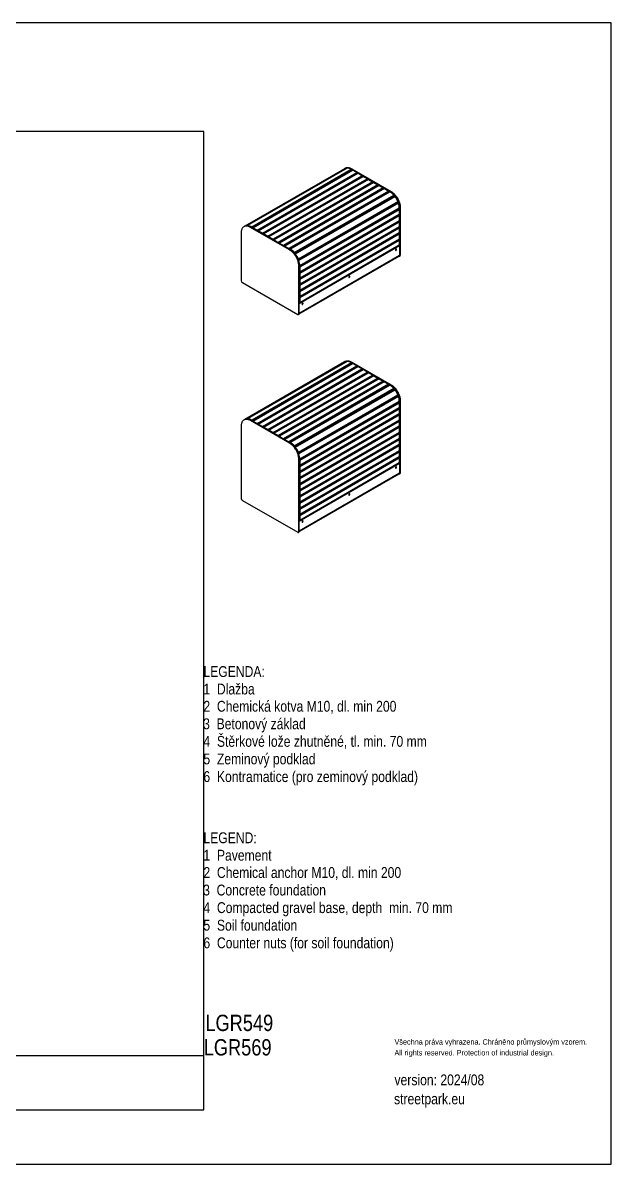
# Model space of a CAD drawing. Header units: millimetres. Extents: x 11004 to 16944, y 3085 to 7285.
# Drawn here: x 14778 to 16944, y 3085 to 7285 of the extents above; entities that cross this region are included whole.
import ezdxf

# ---------------------------------------------------------------- set-up
doc = ezdxf.new("R2010")
doc.units = ezdxf.units.MM
doc.header["$LTSCALE"] = 0.3
doc.layers.add('Nekreslit', color=6, linetype='Continuous', plot=False)
doc.styles.add('SEACAD_Arial', font='arial.ttf', dxfattribs={"width": 0.8})

msp = doc.modelspace()

# ---------------------------------------------------------------- linework, layer by layer
for p, q in [((15962.3, 6748.6), (15595.7, 6537)), ((15968.3, 6750.7), (15601.7, 6539)), ((15969.5, 6749.6), (15603.4, 6538.3)), ((15972.3, 6750.8), (15605.7, 6539.2)), ((15972.5, 6750.8), (15606, 6539.2)), ((15987.5, 6745.5), (15621, 6533.9)), ((15988.4, 6744.1), (15621.8, 6532.4)), ((15991.7, 6742.9), (15625.1, 6531.3)), ((15625.7, 6531.2), (15992.3, 6742.8)), ((15641, 6522.4), (16007.5, 6734)), ((15641.8, 6520.9), (16008.4, 6732.5)), ((16011.2, 6731.6), (15644.6, 6520)), ((15645.2, 6520), (16011.8, 6731.6)), ((15660.5, 6511.1), (16027, 6722.7)), ((15661.3, 6509.7), (16027.9, 6721.3)), ((16030.7, 6720.4), (15664.1, 6508.7)), ((15664.7, 6508.7), (16031.3, 6720.3)), ((15965.7, 6750.6), (15964, 6749.6)), ((15969.5, 6749.6), (15969.6, 6749.2)), ((15988, 6747.2), (15989.7, 6748.2)), ((15988, 6747.2), (16132.3, 6664)), ((15988.4, 6744.1), (15988.4, 6741)), ((15989.7, 6748.2), (16134, 6664.9)), ((16007.5, 6734), (15992.3, 6742.8)), ((16008.4, 6730), (16008.4, 6732.5)), ((16027, 6722.7), (16011.8, 6731.6)), ((16027.9, 6718.7), (16027.9, 6721.3)), ((16046.6, 6711.5), (16031.3, 6720.3)), ((15680, 6499.9), (16046.6, 6711.5)), ((15680.8, 6498.4), (16047.4, 6710)), ((16050.2, 6709.1), (15683.6, 6497.5)), ((16050.8, 6709), (15684.2, 6497.4)), ((16066.1, 6700.2), (15699.5, 6488.6)), ((16066.9, 6698.7), (15700.4, 6487.1)), ((16069.7, 6697.8), (15703.2, 6486.2)), ((16070.3, 6697.8), (15703.8, 6486.2)), ((16085.6, 6688.9), (15719, 6477.3)), ((16086.4, 6687.5), (15719.9, 6475.9)), ((16089.2, 6686.6), (15722.7, 6474.9)), ((16089.8, 6686.5), (15723.3, 6474.9)), ((16047.4, 6707.5), (16047.4, 6710)), ((16050.8, 6709), (16066.1, 6700.2)), ((16066.9, 6698.7), (16066.9, 6696.2)), ((16070.3, 6697.8), (16085.6, 6688.9)), ((16086.4, 6687.5), (16086.4, 6684.9)), ((16089.8, 6686.5), (16105.1, 6677.7)), ((16105.1, 6677.7), (15738.5, 6466.1)), ((16106, 6676.2), (15739.4, 6464.6)), ((16108.8, 6675.3), (15742.2, 6463.7)), ((16109.4, 6675.2), (15742.8, 6463.6)), ((16124.6, 6666.4), (15758.1, 6454.8)), ((16125.5, 6664.9), (15758.9, 6453.3)), ((16128.8, 6663.7), (15762.2, 6452.1)), ((15762.8, 6452), (16129.3, 6663.7)), ((15777.8, 6440), (16144.4, 6651.6)), ((15778.2, 6438.4), (16144.8, 6650)), ((16147.6, 6647), (15781, 6435.4)), ((15782.1, 6434.9), (16148.6, 6646.5)), ((16106, 6676.2), (16106, 6673.7)), ((16109.4, 6675.2), (16124.6, 6666.4)), ((16125.5, 6664.9), (16125.5, 6661.8)), ((16132.3, 6664), (16134, 6664.9)), ((16140.2, 6642.8), (16144.8, 6650)), ((15792.7, 6415.2), (16159.2, 6626.8)), ((15792.8, 6416.3), (16159.4, 6627.9)), ((16160.4, 6623), (15793.8, 6411.4)), ((16161.6, 6621.8), (15795, 6410.2)), ((16163.7, 6598.8), (15797.1, 6387.1)), ((15797.7, 6390.7), (16164.2, 6602.3)), ((16164.5, 6602.8), (15797.9, 6391.2)), ((16164.5, 6597.3), (15797.9, 6385.7)), ((16152.2, 6622.7), (16160.4, 6623)), ((16152.3, 6622.8), (16152.4, 6622.7)), ((16160.9, 6600.4), (16163.7, 6598.8)), ((16164.5, 6597.3), (16164.5, 6579.7)), ((16166.2, 6605.2), (16167.9, 6606.2)), ((16166.2, 6605.2), (16166.2, 6428.8)), ((16167.9, 6606.2), (16167.9, 6429.8)), ((16163.7, 6576.2), (15797.1, 6364.6)), ((16163.7, 6553.7), (15797.1, 6342.1)), ((15797.7, 6367.5), (16164.3, 6579.1)), ((15797.7, 6345), (16164.3, 6556.6)), ((16164.5, 6579.7), (15797.9, 6368)), ((16164.5, 6574.8), (15797.9, 6363.1)), ((16164.5, 6557.1), (15797.9, 6345.5)), ((16164.5, 6552.2), (15797.9, 6340.6)), ((16161.5, 6577.5), (16163.7, 6576.2)), ((16161.5, 6555), (16163.7, 6553.7)), ((16164.5, 6574.8), (16164.5, 6557.1)), ((16164.5, 6552.2), (16164.5, 6534.6)), ((15582.4, 6513.1), (15582.4, 6336.7)), ((15594, 6536), (15592.4, 6535.1)), ((15618, 6533.7), (15616.3, 6532.7)), ((15760.6, 6449.4), (15616.3, 6532.7)), ((15762.3, 6450.4), (15618, 6533.7)), ((15621.8, 6532.4), (15621.8, 6531.5)), ((15624.8, 6530.7), (15624.8, 6529.7)), ((15641, 6522.4), (15625.7, 6531.2)), ((15641.8, 6520), (15641.8, 6520.9)), ((15644.4, 6519.5), (15644.4, 6518.5)), ((15660.5, 6511.1), (15645.2, 6520)), ((16163.7, 6531.2), (15797.1, 6319.5)), ((15797.7, 6322.4), (16164.3, 6534)), ((15797.7, 6299.9), (16164.3, 6511.5)), ((16164.5, 6534.6), (15797.9, 6323)), ((16164.5, 6529.7), (15797.9, 6318.1)), ((16164.5, 6512), (15797.9, 6300.4)), ((16161.5, 6532.4), (16163.7, 6531.2)), ((16164.5, 6529.7), (16164.5, 6512)), ((15661.3, 6508.7), (15661.3, 6509.7)), ((15663.9, 6508.2), (15663.9, 6507.2)), ((15680, 6499.9), (15664.7, 6508.7)), ((15680.8, 6497.4), (15680.8, 6498.4)), ((15683.4, 6495.9), (15683.4, 6496.9)), ((15684.2, 6497.4), (15699.5, 6488.6)), ((15700.4, 6487.1), (15700.4, 6486.2)), ((15702.9, 6484.7), (15702.9, 6485.7)), ((15703.8, 6486.2), (15719, 6477.3)), ((15719.9, 6475.9), (15719.9, 6474.9)), ((15722.4, 6473.4), (15722.4, 6474.4)), ((15723.3, 6474.9), (15738.5, 6466.1)), ((16163.7, 6508.6), (15797.1, 6297)), ((16163.7, 6486.1), (15797.1, 6274.5)), ((15797.7, 6277.3), (16164.3, 6489)), ((16164.5, 6507.1), (15797.9, 6295.5)), ((16164.5, 6489.5), (15797.9, 6277.9)), ((16164.5, 6484.6), (15797.9, 6273)), ((16161.5, 6509.9), (16163.7, 6508.6)), ((16161.5, 6487.3), (16163.7, 6486.1)), ((16164.5, 6507.1), (16164.5, 6489.5)), ((16164.5, 6484.6), (16164.5, 6467)), ((15739.4, 6464.6), (15739.4, 6463.6)), ((15741.9, 6462.1), (15741.9, 6463.1)), ((15742.8, 6463.6), (15758.1, 6454.8)), ((15758.9, 6453.3), (15758.9, 6452.4)), ((15762.3, 6450.4), (15760.6, 6449.4)), ((15762, 6451.5), (15762, 6450.6)), ((15777.6, 6437.4), (15778.2, 6438.4)), ((15780, 6434.4), (15780.4, 6434.6)), ((15780.9, 6435.3), (15780.2, 6434.2)), ((16163.7, 6465.5), (15796.2, 6253.4)), ((16165.3, 6464.5), (15796.2, 6251.4)), ((16165.3, 6429.2), (15796.2, 6216.2)), ((15796.2, 6214.5), (16164.4, 6427)), ((15797.7, 6254.8), (16164.3, 6466.4)), ((16164.5, 6467), (15797.9, 6255.4)), ((16127.2, 6445.1), (16127.2, 6444.5)), ((16129.9, 6446.3), (16130.2, 6446.2)), ((16130.1, 6446.7), (16130.6, 6446.4)), ((16131.4, 6447.5), (16131.4, 6446.9)), ((16132.8, 6448.3), (16132.8, 6447.7)), ((16133.3, 6448), (16133.3, 6448.6)), ((16141.9, 6453.5), (16142.4, 6453.3)), ((16142.4, 6453.3), (16143.3, 6453.7)), ((16143.3, 6453.7), (16142.8, 6454)), ((16142.9, 6454.1), (16143, 6453.9)), ((16144.2, 6454.7), (16144, 6454.8)), ((16144.2, 6454.7), (16144, 6454.8)), ((16144.2, 6454.7), (16144.3, 6454.9)), ((16148.6, 6457.4), (16148.6, 6456.8)), ((16149.4, 6457.3), (16149.4, 6457.9)), ((16152.6, 6451.3), (16151.8, 6451.8)), ((16158.1, 6462.8), (16158.6, 6462.6)), ((16158.6, 6462.6), (16159.4, 6463.1)), ((16159.4, 6463.1), (16158.9, 6463.3)), ((16165.3, 6464.5), (16163.7, 6465.5)), ((16165, 6426.1), (16166.7, 6427)), ((16165.3, 6464.5), (16165.3, 6429.2)), ((16166.2, 6428.8), (16167.9, 6429.8)), ((15791.2, 6415.1), (15792.5, 6415.1)), ((15791.3, 6415.1), (15791.2, 6415)), ((15792.6, 6411.3), (15793.8, 6411.4)), ((15796.2, 6391.6), (15794.5, 6390.6)), ((15794.5, 6214.3), (15794.5, 6390.6)), ((15796.2, 6215.2), (15796.2, 6391.6)), ((15797.1, 6390.7), (15796.2, 6391.2)), ((15796.2, 6387.6), (15797.1, 6387.1)), ((15797.9, 6385.7), (15797.9, 6368)), ((15797.1, 6367.5), (15796.2, 6368)), ((15796.2, 6365.1), (15797.1, 6364.6)), ((15797.1, 6345), (15796.2, 6345.5)), ((15796.2, 6342.6), (15797.1, 6342.1)), ((15797.9, 6363.1), (15797.9, 6345.5)), ((15955, 6345.6), (15955, 6345)), ((15960.3, 6348.4), (15960.5, 6348.2)), ((15960.4, 6348.7), (15960.5, 6348.6)), ((15960.5, 6348.8), (15960.5, 6348.2)), ((15961.1, 6348.5), (15961.1, 6349.1)), ((15969.7, 6354.1), (15970.2, 6353.8)), ((15970.2, 6353.8), (15971, 6354.3)), ((15971, 6354.3), (15970.5, 6354.6)), ((15971.2, 6354.4), (15971, 6354.3)), ((15971.5, 6354.8), (15971.1, 6354.9)), ((15971.5, 6354.8), (15971.1, 6354.9)), ((15971.5, 6354.8), (15971.8, 6355.3)), ((15976.3, 6357.9), (15976.3, 6357.4)), ((15977.2, 6357.9), (15977.2, 6358.4)), ((15980.4, 6351.8), (15979.5, 6352.3)), ((15985.8, 6363.4), (15986.3, 6363.1)), ((15986.3, 6363.1), (15987.2, 6363.6)), ((15987.2, 6363.6), (15986.7, 6363.9)), ((15586.7, 6329.4), (15790.3, 6211.8)), ((15797.1, 6322.5), (15796.2, 6323)), ((15796.2, 6320), (15797.1, 6319.5)), ((15797.1, 6299.9), (15796.2, 6300.4)), ((15797.9, 6340.6), (15797.9, 6323)), ((15797.9, 6318.1), (15797.9, 6300.4)), ((15796.2, 6297.5), (15797.1, 6297)), ((15797.1, 6277.4), (15796.2, 6277.9)), ((15796.2, 6275), (15797.1, 6274.5)), ((15797.9, 6295.5), (15797.9, 6277.9)), ((15797.9, 6273), (15797.9, 6255.4)), ((15804.1, 6258.5), (15804.1, 6257.9)), ((15804.9, 6258.4), (15804.9, 6259)), ((15813.6, 6264), (15814.1, 6263.7)), ((15814.1, 6263.7), (15814.9, 6264.2)), ((15814.9, 6264.2), (15814.4, 6264.5)), ((15797.1, 6254.9), (15796.2, 6255.4)), ((15796.2, 6255.4), (15797.9, 6254.4)), ((15797.9, 6254.4), (15798.8, 6254.9)), ((15798.8, 6254.9), (15798.3, 6255.2)), ((15798.4, 6255.2), (15798.5, 6255.1)), ((15799.7, 6255.8), (15799.5, 6255.9)), ((15799.7, 6255.8), (15799.5, 6255.9)), ((15799.7, 6255.8), (15799.8, 6256)), ((15808.1, 6252.4), (15807.3, 6252.9)), ((15793.3, 6211.5), (15795, 6212.5)), ((15796.2, 6215.2), (15794.5, 6214.3)), ((15962.3, 6037.4), (15595.7, 5825.8)), ((15968.3, 6039.4), (15601.7, 5827.8)), ((15969.4, 6038.4), (15603.4, 5827.1)), ((15972.3, 6039.6), (15605.7, 5827.9)), ((15972.5, 6039.6), (15606, 5828)), ((15987.5, 6034.3), (15621, 5822.7)), ((15988.3, 6032.9), (15621.8, 5821.2)), ((15991.6, 6031.7), (15625.1, 5820.1)), ((15625.7, 5820), (15992.2, 6031.6)), ((15640.9, 5811.2), (16007.5, 6022.8)), ((15641.8, 5809.7), (16008.4, 6021.3)), ((16011.2, 6020.4), (15644.6, 5808.8)), ((15645.2, 5808.7), (16011.8, 6020.4)), ((15660.5, 5799.9), (16027, 6011.5)), ((15661.3, 5798.5), (16027.9, 6010.1)), ((16030.7, 6009.1), (15664.1, 5797.5)), ((15664.7, 5797.5), (16031.3, 6009.1)), ((15965.7, 6039.4), (15964, 6038.4)), ((15969.4, 6038.4), (15969.6, 6038)), ((15988, 6036), (15989.7, 6037)), ((15988, 6036), (16132.3, 5952.8)), ((15988.3, 6032.9), (15988.3, 6029.8)), ((15989.7, 6037), (16134, 5953.7)), ((16007.5, 6022.8), (15992.2, 6031.6)), ((16008.4, 6018.8), (16008.4, 6021.3)), ((16027, 6011.5), (16011.8, 6020.4)), ((16027.9, 6007.5), (16027.9, 6010.1)), ((16046.5, 6000.3), (16031.3, 6009.1)), ((15680, 5788.7), (16046.5, 6000.3)), ((15680.8, 5787.2), (16047.4, 5998.8)), ((16050.2, 5997.9), (15683.6, 5786.3)), ((15684.2, 5786.2), (16050.8, 5997.8)), ((15699.5, 5777.4), (16066.1, 5989)), ((15700.3, 5775.9), (16066.9, 5987.5)), ((16069.7, 5986.6), (15703.1, 5775)), ((16070.3, 5986.6), (15703.7, 5774.9)), ((16085.6, 5977.7), (15719, 5766.1)), ((16086.4, 5976.3), (15719.9, 5764.7)), ((16089.2, 5975.3), (15722.7, 5763.7)), ((16089.8, 5975.3), (15723.3, 5763.7)), ((16105.1, 5966.5), (15738.5, 5754.9)), ((16105.9, 5965), (15739.4, 5753.4)), ((16108.7, 5964.1), (15742.2, 5752.5)), ((16109.3, 5964), (15742.8, 5752.4)), ((16047.4, 5996.3), (16047.4, 5998.8)), ((16066.1, 5989), (16050.8, 5997.8)), ((16066.9, 5985), (16066.9, 5987.5)), ((16070.3, 5986.6), (16085.6, 5977.7)), ((16086.4, 5976.3), (16086.4, 5973.7)), ((16089.8, 5975.3), (16105.1, 5966.5)), ((16105.9, 5965), (16105.9, 5962.5)), ((16109.3, 5964), (16124.6, 5955.2)), ((16124.6, 5955.2), (15758, 5743.6)), ((16125.5, 5953.7), (15758.9, 5742.1)), ((16128.8, 5952.5), (15762.2, 5740.9)), ((15762.8, 5740.8), (16129.3, 5952.4)), ((15777.8, 5728.8), (16144.3, 5940.4)), ((15778.2, 5727.2), (16144.7, 5938.8)), ((16147.6, 5935.8), (15781, 5724.2)), ((15782, 5723.7), (16148.6, 5935.3)), ((16125.5, 5953.7), (16125.5, 5950.6)), ((16132.3, 5952.8), (16134, 5953.7)), ((16140.2, 5931.6), (16144.7, 5938.8)), ((15792.7, 5704), (16159.2, 5915.6)), ((15792.8, 5705.1), (16159.4, 5916.7)), ((16160.4, 5911.8), (15793.8, 5700.1)), ((16161.5, 5910.6), (15795, 5699)), ((16163.6, 5887.5), (15797.1, 5675.9)), ((15797.6, 5679.5), (16164.2, 5891.1)), ((16164.5, 5891.6), (15797.9, 5680)), ((16164.5, 5886.1), (15797.9, 5674.5)), ((16152.1, 5911.5), (16160.4, 5911.8)), ((16160.9, 5889.2), (16163.6, 5887.5)), ((16164.5, 5886.1), (16164.5, 5868.4)), ((16166.2, 5894), (16167.9, 5894.9)), ((16166.2, 5894), (16166.2, 5627.4)), ((16167.9, 5894.9), (16167.9, 5628.4)), ((16163.6, 5865), (15797.1, 5653.4)), ((16163.6, 5842.5), (15797.1, 5630.9)), ((15797.7, 5656.3), (16164.2, 5867.9)), ((15797.7, 5633.7), (16164.2, 5845.4)), ((16164.5, 5868.4), (15797.9, 5656.8)), ((16164.5, 5863.5), (15797.9, 5651.9)), ((16164.5, 5845.9), (15797.9, 5634.3)), ((16164.5, 5841), (15797.9, 5629.4)), ((16161.4, 5866.3), (16163.6, 5865)), ((16161.4, 5843.7), (16163.6, 5842.5)), ((16164.5, 5863.5), (16164.5, 5845.9)), ((16164.5, 5841), (16164.5, 5823.4)), ((15582.4, 5801.9), (15582.4, 5535.4)), ((15594, 5824.8), (15592.4, 5823.8)), ((15618, 5822.5), (15616.3, 5821.5)), ((15760.6, 5738.2), (15616.3, 5821.5)), ((15762.3, 5739.2), (15618, 5822.5)), ((15621.8, 5821.2), (15621.8, 5820.3)), ((15624.8, 5819.5), (15624.8, 5818.5)), ((15640.9, 5811.2), (15625.7, 5820)), ((15641.8, 5808.7), (15641.8, 5809.7)), ((15644.3, 5808.3), (15644.3, 5807.3)), ((15660.5, 5799.9), (15645.2, 5808.7)), ((15661.3, 5797.5), (15661.3, 5798.5)), ((15663.9, 5797), (15663.9, 5796)), ((15680, 5788.7), (15664.7, 5797.5)), ((16163.6, 5819.9), (15797.1, 5608.3)), ((16163.6, 5797.4), (15797.1, 5585.8)), ((15797.7, 5611.2), (16164.2, 5822.8)), ((15797.7, 5588.7), (16164.2, 5800.3)), ((16164.5, 5823.4), (15797.9, 5611.8)), ((16164.5, 5818.5), (15797.9, 5606.9)), ((16164.5, 5800.8), (15797.9, 5589.2)), ((16161.4, 5821.2), (16163.6, 5819.9)), ((16161.4, 5798.7), (16163.6, 5797.4)), ((16164.5, 5818.5), (16164.5, 5800.8)), ((15680.8, 5786.2), (15680.8, 5787.2)), ((15683.4, 5785.7), (15683.4, 5784.7)), ((15699.5, 5777.4), (15684.2, 5786.2)), ((15700.3, 5774.9), (15700.3, 5775.9)), ((15702.9, 5773.5), (15702.9, 5774.5)), ((15703.7, 5774.9), (15719, 5766.1)), ((15719.9, 5764.7), (15719.9, 5763.7)), ((15722.4, 5762.2), (15722.4, 5763.2)), ((15723.3, 5763.7), (15738.5, 5754.9)), ((16163.6, 5774.9), (15797.1, 5563.3)), ((15797.7, 5566.1), (16164.2, 5777.7)), ((15797.7, 5543.6), (16164.2, 5755.2)), ((16164.5, 5795.9), (15797.9, 5584.3)), ((16164.5, 5778.3), (15797.9, 5566.7)), ((16164.5, 5773.4), (15797.9, 5561.8)), ((16164.5, 5755.8), (15797.9, 5544.1)), ((16161.4, 5776.1), (16163.6, 5774.9)), ((16164.5, 5795.9), (16164.5, 5778.3)), ((16164.5, 5773.4), (16164.5, 5755.8)), ((15739.4, 5753.4), (15739.4, 5752.4)), ((15741.9, 5750.9), (15741.9, 5751.9)), ((15742.8, 5752.4), (15758, 5743.6)), ((15758.9, 5742.1), (15758.9, 5741.1)), ((15762.3, 5739.2), (15760.6, 5738.2)), ((15761.9, 5740.3), (15761.9, 5739.4)), ((15777.5, 5726.2), (15778.2, 5727.2)), ((15780, 5723.2), (15780.4, 5723.4)), ((15780.8, 5724), (15780.2, 5723)), ((16163.6, 5752.3), (15797.1, 5540.7)), ((16163.6, 5729.8), (15797.1, 5518.2)), ((15797.7, 5521.1), (16164.2, 5732.7)), ((16164.5, 5750.9), (15797.9, 5539.2)), ((16164.5, 5733.2), (15797.9, 5521.6)), ((16164.5, 5728.3), (15797.9, 5516.7)), ((16161.4, 5753.6), (16163.6, 5752.3)), ((16161.4, 5731.1), (16163.6, 5729.8)), ((16164.5, 5750.9), (16164.5, 5733.2)), ((16164.5, 5728.3), (16164.5, 5710.7)), ((15791.2, 5703.8), (15792.5, 5703.9)), ((15791.3, 5703.8), (15791.2, 5703.8)), ((15792.6, 5700.1), (15793.8, 5700.1)), ((15796.2, 5680.4), (15794.5, 5679.4)), ((15794.5, 5412.9), (15794.5, 5679.4)), ((15796.2, 5413.9), (15796.2, 5680.4)), ((15797, 5679.5), (15796.2, 5680)), ((15796.2, 5676.4), (15797.1, 5675.9)), ((16163.6, 5707.3), (15797.1, 5495.6)), ((16163.6, 5684.7), (15797.1, 5473.1)), ((15797.7, 5498.5), (16164.2, 5710.1)), ((15797.7, 5476), (16164.2, 5687.6)), ((16164.5, 5710.7), (15797.9, 5499.1)), ((16164.5, 5705.8), (15797.9, 5494.2)), ((16164.5, 5688.2), (15797.9, 5476.5)), ((16164.5, 5683.3), (15797.9, 5471.6)), ((15797.9, 5674.5), (15797.9, 5656.8)), ((16161.4, 5708.5), (16163.6, 5707.3)), ((16161.4, 5686), (16163.6, 5684.7)), ((16164.5, 5705.8), (16164.5, 5688.2)), ((16164.5, 5683.3), (16164.5, 5665.6)), ((16163.6, 5664.1), (15796.2, 5452)), ((16165.3, 5663.2), (15796.2, 5450.1)), ((15797.1, 5656.3), (15796.2, 5656.8)), ((15796.2, 5653.9), (15797.1, 5653.4)), ((15797.1, 5633.8), (15796.2, 5634.3)), ((15796.2, 5631.3), (15797.1, 5630.9)), ((15797.7, 5453.5), (16164.2, 5665.1)), ((16164.5, 5665.6), (15797.9, 5454)), ((15797.9, 5651.9), (15797.9, 5634.3)), ((15797.9, 5629.4), (15797.9, 5611.8)), ((16127.2, 5643.7), (16127.2, 5643.1)), ((16129.9, 5645), (16130.2, 5644.8)), ((16130, 5645.3), (16130.5, 5645)), ((16131.4, 5646.1), (16131.4, 5645.5)), ((16132.8, 5646.9), (16132.8, 5646.3)), ((16133.3, 5646.6), (16133.3, 5647.2)), ((16141.9, 5652.2), (16142.4, 5651.9)), ((16142.4, 5651.9), (16143.3, 5652.4)), ((16143.3, 5652.4), (16142.8, 5652.7)), ((16144.2, 5653), (16143.7, 5652.7)), ((16144.1, 5653.2), (16143.9, 5653.3)), ((16144.1, 5653.2), (16143.9, 5653.3)), ((16144.1, 5653.2), (16144.2, 5653.5)), ((16148.6, 5656), (16148.6, 5655.4)), ((16149.4, 5655.9), (16149.4, 5656.5)), ((16152.6, 5649.9), (16151.7, 5650.4)), ((16158, 5661.5), (16158.5, 5661.2)), ((16158.5, 5661.2), (16159.4, 5661.7)), ((16159.4, 5661.7), (16158.9, 5662)), ((16165.3, 5663.2), (16163.6, 5664.1)), ((16165.3, 5663.2), (16165.3, 5627.9)), ((16166.2, 5627.4), (16167.9, 5628.4)), ((16165.3, 5627.9), (15796.2, 5414.8)), ((15796.2, 5413.2), (16164.3, 5625.7)), ((15797.1, 5611.3), (15796.2, 5611.7)), ((15796.2, 5608.8), (15797.1, 5608.3)), ((15797.1, 5588.7), (15796.2, 5589.2)), ((15796.2, 5586.3), (15797.1, 5585.8)), ((15797.9, 5606.9), (15797.9, 5589.2)), ((16165, 5624.7), (16166.7, 5625.7)), ((15797.1, 5566.2), (15796.2, 5566.7)), ((15796.2, 5563.7), (15797.1, 5563.3)), ((15797.1, 5543.7), (15796.2, 5544.1)), ((15797.9, 5584.3), (15797.9, 5566.7)), ((15797.9, 5561.8), (15797.9, 5544.1)), ((15960.5, 5547.5), (15960.5, 5546.9)), ((15961, 5547.2), (15961, 5547.8)), ((15969.7, 5552.7), (15970.2, 5552.5)), ((15970.2, 5552.5), (15971, 5552.9)), ((15971, 5552.9), (15970.5, 5553.2)), ((15970.8, 5553.4), (15971.3, 5553.3)), ((15971.3, 5553.3), (15971, 5553.5)), ((15971.3, 5553.3), (15971, 5553.5)), ((15971.3, 5553.3), (15971.7, 5553.9)), ((15976.3, 5556.6), (15976.3, 5556)), ((15977.2, 5556.5), (15977.2, 5557.1)), ((15980.4, 5550.5), (15979.5, 5551)), ((15985.8, 5562.1), (15986.3, 5561.8)), ((15986.3, 5561.8), (15987.1, 5562.3)), ((15987.1, 5562.3), (15986.6, 5562.5)), ((15586.7, 5528), (15790.3, 5410.4)), ((15796.2, 5541.2), (15797.1, 5540.7)), ((15797.1, 5521.1), (15796.2, 5521.6)), ((15796.2, 5518.7), (15797.1, 5518.2)), ((15797.9, 5539.2), (15797.9, 5521.6)), ((15797.9, 5516.7), (15797.9, 5499.1)), ((15948.4, 5540.2), (15948.6, 5540)), ((15948.5, 5540.5), (15949, 5540.2)), ((15949.8, 5540.7), (15949.8, 5541.3)), ((15797.1, 5498.6), (15796.2, 5499.1)), ((15796.2, 5496.1), (15797.1, 5495.6)), ((15797.1, 5476), (15796.2, 5476.5)), ((15796.2, 5473.6), (15797.1, 5473.1)), ((15797.9, 5494.2), (15797.9, 5476.5)), ((15797.9, 5471.6), (15797.9, 5454)), ((15813.5, 5462.6), (15814, 5462.3)), ((15814, 5462.3), (15814.9, 5462.8)), ((15814.9, 5462.8), (15814.4, 5463.1)), ((15797.1, 5453.5), (15796.2, 5454)), ((15796.2, 5454), (15797.9, 5453)), ((15797.9, 5453), (15798.8, 5453.5)), ((15798.8, 5453.5), (15798.3, 5453.8)), ((15798.4, 5453.9), (15798.6, 5453.7)), ((15799.8, 5454.6), (15799.7, 5454.6)), ((15799.8, 5454.6), (15799.7, 5454.6)), ((15799.8, 5454.6), (15799.8, 5454.7)), ((15804.1, 5457.1), (15804.1, 5456.6)), ((15804.9, 5457.1), (15804.9, 5457.6)), ((15808.1, 5451.1), (15807.2, 5451.6)), ((15793.3, 5410.1), (15795, 5411.1)), ((15796.2, 5413.9), (15794.5, 5412.9))]:
    msp.add_line(p, q)
at = {"flags": 128}
for points in [[(15963.1, 6749), (15963.2, 6749.1), (15964.8, 6750.1), (15966.6, 6750.8), (15968.4, 6751.4), (15970.4, 6751.7), (15972.4, 6751.9), (15974.5, 6751.8), (15976.6, 6751.5), (15978.8, 6751.1), (15981.1, 6750.4), (15983.4, 6749.5), (15985.7, 6748.5), (15988, 6747.2)], [(15965.7, 6750.6), (15966.5, 6751), (15968.3, 6751.8), (15970.1, 6752.3), (15972.1, 6752.7), (15974.1, 6752.8), (15976.2, 6752.8), (15978.3, 6752.5), (15980.5, 6752.1), (15982.8, 6751.4), (15985.1, 6750.5), (15987.4, 6749.5), (15989.7, 6748.2)], [(15972.3, 6750.8), (15972.4, 6750.8), (15972.5, 6750.8)], [(16132.3, 6664), (16134.6, 6662.5), (16136.9, 6660.9), (16139.2, 6659.2), (16141.4, 6657.2), (16143.6, 6655.1), (16145.8, 6652.9), (16147.9, 6650.6), (16149.9, 6648.1), (16151.8, 6645.5), (16153.7, 6642.8), (16155.4, 6640), (16157.1, 6637.2), (16158.6, 6634.3), (16160, 6631.4), (16161.3, 6628.4), (16162.4, 6625.4), (16163.4, 6622.4), (16164.2, 6619.4), (16164.9, 6616.5), (16165.5, 6613.6), (16165.9, 6610.7), (16166.1, 6607.9), (16166.2, 6605.2)], [(16134, 6664.9), (16136.3, 6663.5), (16138.6, 6661.9), (16140.9, 6660.1), (16143.1, 6658.2), (16145.3, 6656.1), (16147.5, 6653.9), (16149.6, 6651.5), (16151.6, 6649.1), (16153.5, 6646.5), (16155.4, 6643.8), (16157.1, 6641), (16158.8, 6638.2), (16160.3, 6635.3), (16161.7, 6632.3), (16163, 6629.4), (16164.1, 6626.4), (16165.1, 6623.4), (16165.9, 6620.4), (16166.6, 6617.5), (16167.2, 6614.5), (16167.6, 6611.7), (16167.8, 6608.9), (16167.9, 6606.2)], [(16140.5, 6643.3), (16140.6, 6643.2), (16140.7, 6643.1)], [(16148.6, 6646.5), (16148.5, 6646.7), (16148.3, 6646.9), (16148.1, 6647), (16147.9, 6647), (16147.8, 6647.1), (16147.6, 6647), (16147.6, 6647)], [(16159.2, 6626.8), (16159.3, 6626.8), (16159.4, 6626.9), (16159.5, 6627.1), (16159.5, 6627.3), (16159.5, 6627.5), (16159.4, 6627.7), (16159.4, 6627.9)], [(15616.3, 6532.7), (15614, 6533.9), (15611.7, 6535), (15609.4, 6535.9), (15607.2, 6536.5), (15605, 6537), (15602.8, 6537.3), (15600.7, 6537.3), (15598.7, 6537.2), (15596.8, 6536.8), (15594.9, 6536.3), (15593.2, 6535.5), (15591.5, 6534.6), (15590, 6533.4), (15588.6, 6532.1), (15587.3, 6530.6), (15586.2, 6528.9), (15585.2, 6527.1), (15584.4, 6525.1), (15583.7, 6522.9), (15583.1, 6520.7), (15582.7, 6518.2), (15582.5, 6515.7), (15582.4, 6513.1)], [(15618, 6533.7), (15615.7, 6534.9), (15613.4, 6536), (15611.1, 6536.8), (15608.9, 6537.5), (15606.7, 6538), (15604.5, 6538.2), (15602.4, 6538.3), (15600.4, 6538.1), (15598.5, 6537.8), (15596.6, 6537.2), (15594.9, 6536.5), (15594, 6536)], [(15605.5, 6538.1), (15605.5, 6538.3), (15605.5, 6538.5), (15605.5, 6538.7), (15605.5, 6538.9), (15605.6, 6539), (15605.7, 6539.1), (15605.8, 6539.2), (15606, 6539.2)], [(15794.5, 6390.6), (15794.5, 6393.3), (15794.2, 6396.1), (15793.8, 6399), (15793.3, 6401.9), (15792.6, 6404.9), (15791.7, 6407.9), (15790.7, 6410.9), (15789.6, 6413.8), (15788.3, 6416.8), (15786.9, 6419.8), (15785.4, 6422.7), (15783.8, 6425.5), (15782, 6428.3), (15780.2, 6430.9), (15778.2, 6433.5), (15776.2, 6436), (15774.1, 6438.4), (15772, 6440.6), (15769.8, 6442.7), (15767.5, 6444.6), (15765.2, 6446.4), (15762.9, 6448), (15760.6, 6449.4)], [(15796.2, 6391.6), (15796.2, 6394.3), (15795.9, 6397.1), (15795.5, 6400), (15795, 6402.9), (15794.3, 6405.9), (15793.4, 6408.8), (15792.4, 6411.8), (15791.3, 6414.8), (15790, 6417.8), (15788.6, 6420.7), (15787.1, 6423.6), (15785.5, 6426.5), (15783.7, 6429.2), (15781.9, 6431.9), (15779.9, 6434.5), (15777.9, 6437), (15775.8, 6439.3), (15773.7, 6441.6), (15771.5, 6443.7), (15769.2, 6445.6), (15766.9, 6447.4), (15764.6, 6449), (15762.3, 6450.4)], [(15782.1, 6434.9), (15781.9, 6435.1), (15781.7, 6435.3), (15781.6, 6435.4), (15781.4, 6435.4), (15781.2, 6435.5), (15781.1, 6435.4), (15780.9, 6435.4), (15780.9, 6435.3)], [(16143.5, 6453.8), (16143.3, 6453.8), (16143.2, 6453.8)], [(16144.2, 6454.3), (16144.5, 6454.7), (16144.8, 6455.2)], [(16144.2, 6454.7), (16144.2, 6454.7), (16144.2, 6454.7), (16144.2, 6454.7), (16144.2, 6454.7), (16144.2, 6454.7), (16144.2, 6454.7), (16144.2, 6454.7), (16144.2, 6454.7)], [(16154.5, 6451.4), (16154.5, 6452), (16154.2, 6452.4), (16153.9, 6452.7), (16153.4, 6452.8), (16152.9, 6452.7), (16152.3, 6452.3), (16151.8, 6451.9), (16151.4, 6451.3), (16151, 6450.6), (16150.8, 6449.9), (16150.7, 6449.2), (16150.8, 6448.6), (16151, 6448.2), (16151.4, 6447.9), (16151.8, 6447.9), (16152.3, 6448), (16152.9, 6448.3), (16153.4, 6448.8), (16153.9, 6449.4), (16154.2, 6450), (16154.5, 6450.8), (16154.5, 6451.4)], [(16166.2, 6428.8), (16166.1, 6427.9), (16165.9, 6427.1), (16165.5, 6426.5), (16165, 6426.1), (16164.3, 6425.8), (16163.6, 6425.8), (16162.8, 6426), (16162.6, 6426)], [(15792.5, 6415.1), (15792.6, 6415.1), (15792.8, 6415.2), (15792.8, 6415.3), (15792.9, 6415.5), (15792.9, 6415.7), (15792.9, 6415.9), (15792.9, 6416.1), (15792.8, 6416.3)], [(15970.8, 6354.8), (15971, 6354.8), (15971.5, 6354.8)], [(15971.5, 6354.8), (15971.5, 6354.8), (15971.5, 6354.8), (15971.5, 6354.8), (15971.5, 6354.8), (15971.5, 6354.8), (15971.5, 6354.8), (15971.5, 6354.8), (15971.5, 6354.8)], [(15972, 6354.9), (15972.4, 6355.5), (15972.6, 6355.8)], [(15972.3, 6355.4), (15972.4, 6355.7), (15972.4, 6355.7)], [(15982.3, 6352), (15982.2, 6352.6), (15982, 6353), (15981.6, 6353.3), (15981.2, 6353.3), (15980.6, 6353.2), (15980.1, 6352.9), (15979.6, 6352.4), (15979.1, 6351.8), (15978.8, 6351.1), (15978.5, 6350.4), (15978.5, 6349.8), (15978.5, 6349.2), (15978.8, 6348.8), (15979.1, 6348.5), (15979.6, 6348.4), (15980.1, 6348.5), (15980.6, 6348.8), (15981.2, 6349.3), (15981.6, 6349.9), (15982, 6350.6), (15982.2, 6351.3), (15982.3, 6352)], [(15799, 6255), (15798.8, 6254.9), (15798.7, 6254.9)], [(15799.7, 6255.4), (15800, 6255.8), (15800.3, 6256.3)], [(15799.7, 6255.8), (15799.7, 6255.8), (15799.7, 6255.8), (15799.7, 6255.8), (15799.7, 6255.8), (15799.7, 6255.8), (15799.7, 6255.8), (15799.7, 6255.8), (15799.7, 6255.8)], [(15810, 6252.5), (15809.9, 6253.1), (15809.7, 6253.6), (15809.4, 6253.8), (15808.9, 6253.9), (15808.4, 6253.8), (15807.8, 6253.5), (15807.3, 6253), (15806.9, 6252.4), (15806.5, 6251.7), (15806.3, 6251), (15806.2, 6250.3), (15806.3, 6249.8), (15806.5, 6249.3), (15806.9, 6249), (15807.3, 6249), (15807.8, 6249.1), (15808.4, 6249.4), (15808.9, 6249.9), (15809.4, 6250.5), (15809.7, 6251.2), (15809.9, 6251.9), (15810, 6252.5)], [(15790.3, 6211.8), (15791.1, 6211.4), (15791.9, 6211.2), (15792.7, 6211.3), (15793.3, 6211.5), (15793.8, 6211.9), (15794.2, 6212.6), (15794.5, 6213.3), (15794.5, 6214.3)], [(15963.2, 6037.9), (15963.2, 6037.9), (15964.8, 6038.8), (15966.6, 6039.6), (15968.4, 6040.1), (15970.4, 6040.5), (15972.4, 6040.6), (15974.5, 6040.6), (15976.6, 6040.3), (15978.8, 6039.9), (15981.1, 6039.2), (15983.4, 6038.3), (15985.7, 6037.3), (15988, 6036)], [(15965.7, 6039.4), (15966.5, 6039.8), (15968.3, 6040.6), (15970.1, 6041.1), (15972.1, 6041.5), (15974.1, 6041.6), (15976.2, 6041.6), (15978.3, 6041.3), (15980.5, 6040.8), (15982.8, 6040.2), (15985.1, 6039.3), (15987.4, 6038.2), (15989.7, 6037)], [(15972.3, 6039.6), (15972.4, 6039.6), (15972.5, 6039.6)], [(16132.3, 5952.8), (16134.6, 5951.3), (16136.9, 5949.7), (16139.2, 5947.9), (16141.4, 5946), (16143.6, 5943.9), (16145.8, 5941.7), (16147.9, 5939.3), (16149.9, 5936.9), (16151.8, 5934.3), (16153.7, 5931.6), (16155.4, 5928.8), (16157.1, 5926), (16158.6, 5923.1), (16160, 5920.2), (16161.3, 5917.2), (16162.4, 5914.2), (16163.4, 5911.2), (16164.2, 5908.2), (16164.9, 5905.3), (16165.5, 5902.3), (16165.9, 5899.5), (16166.1, 5896.7), (16166.2, 5894)], [(16134, 5953.7), (16136.3, 5952.3), (16138.6, 5950.7), (16140.9, 5948.9), (16143.1, 5947), (16145.3, 5944.9), (16147.5, 5942.7), (16149.6, 5940.3), (16151.6, 5937.8), (16153.5, 5935.3), (16155.4, 5932.6), (16157.1, 5929.8), (16158.8, 5927), (16160.3, 5924.1), (16161.7, 5921.1), (16163, 5918.2), (16164.1, 5915.2), (16165.1, 5912.2), (16165.9, 5909.2), (16166.6, 5906.2), (16167.2, 5903.3), (16167.6, 5900.5), (16167.8, 5897.7), (16167.9, 5894.9)], [(16140.5, 5932), (16140.6, 5932), (16140.7, 5931.8)], [(16148.6, 5935.3), (16148.4, 5935.5), (16148.3, 5935.7), (16148.1, 5935.8), (16147.9, 5935.8), (16147.8, 5935.9), (16147.6, 5935.8), (16147.6, 5935.8)], [(16152.3, 5911.6), (16152.3, 5911.6), (16152.4, 5911.5)], [(16159.2, 5915.6), (16159.3, 5915.6), (16159.4, 5915.7), (16159.5, 5915.9), (16159.5, 5916.1), (16159.5, 5916.3), (16159.4, 5916.5), (16159.4, 5916.7)], [(15616.3, 5821.5), (15614, 5822.7), (15611.7, 5823.8), (15609.4, 5824.6), (15607.2, 5825.3), (15605, 5825.8), (15602.8, 5826), (15600.7, 5826.1), (15598.7, 5825.9), (15596.8, 5825.6), (15594.9, 5825), (15593.2, 5824.3), (15591.5, 5823.4), (15590, 5822.2), (15588.6, 5820.9), (15587.3, 5819.4), (15586.2, 5817.7), (15585.2, 5815.9), (15584.4, 5813.9), (15583.7, 5811.7), (15583.1, 5809.4), (15582.7, 5807), (15582.5, 5804.5), (15582.4, 5801.9)], [(15618, 5822.5), (15615.7, 5823.7), (15613.4, 5824.8), (15611.1, 5825.6), (15608.9, 5826.3), (15606.7, 5826.8), (15604.5, 5827), (15602.4, 5827.1), (15600.4, 5826.9), (15598.5, 5826.6), (15596.6, 5826), (15594.9, 5825.3), (15594, 5824.8)], [(15605.5, 5826.9), (15605.5, 5827.1), (15605.4, 5827.3), (15605.5, 5827.5), (15605.5, 5827.7), (15605.6, 5827.8), (15605.7, 5827.9), (15605.8, 5828), (15606, 5828)], [(15794.5, 5679.4), (15794.5, 5682.1), (15794.2, 5684.9), (15793.8, 5687.8), (15793.3, 5690.7), (15792.6, 5693.7), (15791.7, 5696.6), (15790.7, 5699.6), (15789.6, 5702.6), (15788.3, 5705.6), (15786.9, 5708.5), (15785.4, 5711.4), (15783.8, 5714.3), (15782, 5717), (15780.2, 5719.7), (15778.2, 5722.3), (15776.2, 5724.8), (15774.1, 5727.1), (15772, 5729.4), (15769.8, 5731.5), (15767.5, 5733.4), (15765.2, 5735.2), (15762.9, 5736.8), (15760.6, 5738.2)], [(15796.2, 5680.4), (15796.2, 5683.1), (15795.9, 5685.9), (15795.5, 5688.8), (15795, 5691.7), (15794.3, 5694.6), (15793.4, 5697.6), (15792.4, 5700.6), (15791.3, 5703.6), (15790, 5706.6), (15788.6, 5709.5), (15787.1, 5712.4), (15785.5, 5715.3), (15783.7, 5718), (15781.9, 5720.7), (15779.9, 5723.3), (15777.9, 5725.8), (15775.8, 5728.1), (15773.7, 5730.4), (15771.5, 5732.4), (15769.2, 5734.4), (15766.9, 5736.1), (15764.6, 5737.7), (15762.3, 5739.2)], [(15782, 5723.7), (15781.9, 5723.9), (15781.7, 5724), (15781.5, 5724.2), (15781.4, 5724.2), (15781.2, 5724.2), (15781.1, 5724.2), (15780.9, 5724.2), (15780.8, 5724)], [(15792.5, 5703.9), (15792.6, 5703.9), (15792.7, 5704), (15792.8, 5704.1), (15792.9, 5704.3), (15792.9, 5704.4), (15792.9, 5704.7), (15792.9, 5704.9), (15792.8, 5705.1)], [(16142.9, 5652.6), (16143.4, 5653), (16144.1, 5653.2)], [(16143.4, 5652.5), (16143.3, 5652.4), (16143.2, 5652.4)], [(16144.1, 5653.2), (16144.1, 5653.2), (16144.1, 5653.2), (16144.1, 5653.2), (16144.1, 5653.2), (16144.1, 5653.2), (16144.1, 5653.2), (16144.1, 5653.2), (16144.1, 5653.2)], [(16144.2, 5652.9), (16144.6, 5653.4), (16144.8, 5653.8)], [(16144.7, 5653.8), (16144.5, 5653.5), (16144.2, 5653)], [(16144.2, 5653.1), (16144.5, 5653.6), (16144.6, 5653.7)], [(16154.5, 5650.1), (16154.4, 5650.6), (16154.2, 5651.1), (16153.9, 5651.3), (16153.4, 5651.4), (16152.9, 5651.3), (16152.3, 5651), (16151.8, 5650.5), (16151.4, 5649.9), (16151, 5649.2), (16150.8, 5648.5), (16150.7, 5647.9), (16150.8, 5647.3), (16151, 5646.8), (16151.4, 5646.6), (16151.8, 5646.5), (16152.3, 5646.6), (16152.9, 5646.9), (16153.4, 5647.4), (16153.9, 5648), (16154.2, 5648.7), (16154.4, 5649.4), (16154.5, 5650.1)], [(16166.2, 5627.4), (16166.1, 5626.5), (16165.9, 5625.8), (16165.5, 5625.1), (16165, 5624.7), (16164.3, 5624.5), (16163.6, 5624.4), (16162.8, 5624.6), (16162.6, 5624.7)], [(15970.8, 5553.1), (15970.9, 5553.1), (15971.4, 5553.2)], [(15971.2, 5553.1), (15971.1, 5553), (15971, 5553)], [(15971.3, 5553.3), (15971.3, 5553.3), (15971.3, 5553.3), (15971.3, 5553.3), (15971.3, 5553.3), (15971.3, 5553.3), (15971.3, 5553.3), (15971.3, 5553.3), (15971.3, 5553.3)], [(15972, 5553.5), (15972.5, 5554.2), (15972.6, 5554.4)], [(15982.3, 5550.6), (15982.2, 5551.2), (15982, 5551.6), (15981.6, 5551.9), (15981.1, 5552), (15980.6, 5551.9), (15980.1, 5551.5), (15979.6, 5551.1), (15979.1, 5550.5), (15978.7, 5549.8), (15978.5, 5549.1), (15978.4, 5548.4), (15978.5, 5547.8), (15978.7, 5547.4), (15979.1, 5547.1), (15979.6, 5547.1), (15980.1, 5547.2), (15980.6, 5547.5), (15981.1, 5548), (15981.6, 5548.6), (15982, 5549.3), (15982.2, 5550), (15982.3, 5550.6)], [(15798.6, 5453.7), (15799.1, 5454.2), (15799.8, 5454.6)], [(15798.9, 5453.6), (15798.7, 5453.5), (15798.7, 5453.5)], [(15799.8, 5454.1), (15799.8, 5454.2), (15800.3, 5454.9)], [(15799.8, 5454.6), (15799.8, 5454.6), (15799.8, 5454.6), (15799.8, 5454.6), (15799.8, 5454.6), (15799.8, 5454.6), (15799.8, 5454.6), (15799.8, 5454.6), (15799.8, 5454.6)], [(15800, 5454.7), (15800.1, 5454.8), (15800.2, 5454.9)], [(15810, 5451.2), (15809.9, 5451.8), (15809.7, 5452.2), (15809.4, 5452.5), (15808.9, 5452.5), (15808.4, 5452.4), (15807.8, 5452.1), (15807.3, 5451.6), (15806.9, 5451), (15806.5, 5450.3), (15806.3, 5449.6), (15806.2, 5449), (15806.3, 5448.4), (15806.5, 5448), (15806.9, 5447.7), (15807.3, 5447.6), (15807.8, 5447.7), (15808.4, 5448.1), (15808.9, 5448.5), (15809.4, 5449.1), (15809.7, 5449.8), (15809.9, 5450.5), (15810, 5451.2)], [(15790.3, 5410.4), (15791.1, 5410.1), (15791.9, 5409.9), (15792.7, 5409.9), (15793.3, 5410.1), (15793.8, 5410.6), (15794.2, 5411.2), (15794.5, 5412), (15794.5, 5412.9)]]:
    msp.add_lwpolyline(points, dxfattribs=at)
for centre, radius, start, end in [((15970.6, 6734.1), 16.7, 97.9864, 119.7828), ((15968.1, 6749.3), 1.41, 13.903, 83.1127), ((15969.4, 6718), 32.9, 56.539, 84.5184), ((15986.5, 6744), 1.85, 2.6991, 56.0907), ((15991.9, 6742.3), 0.604, 54.3824, 114.3071), ((16006.5, 6732.5), 1.84, 2.6055, 57.3945), ((16011.4, 6731.1), 0.604, 54.3824, 114.3071), ((16026.1, 6721.2), 1.84, 2.6055, 57.3945), ((16030.9, 6719.8), 0.604, 54.3824, 114.3071), ((16045.6, 6709.9), 1.84, 2.6055, 57.3945), ((16050.5, 6708.5), 0.604, 54.3824, 114.3071), ((16065.1, 6698.7), 1.84, 2.6055, 57.3945), ((16070, 6697.3), 0.604, 54.3824, 114.3071), ((16084.6, 6687.4), 1.84, 2.6055, 57.3945), ((16089.5, 6686), 0.604, 54.3824, 114.3071), ((16104.1, 6676.1), 1.84, 2.6055, 57.3945), ((16109, 6674.7), 0.604, 54.3824, 114.3071), ((16123.6, 6664.9), 1.84, 2.6055, 57.3945), ((16129, 6663.2), 0.584, 56.5294, 114.996), ((16101.3, 6613.3), 57.6, 41.6974, 60.9118), ((16143.3, 6650.5), 1.5, 341.2662, 47.3083), ((16083.3, 6596.4), 82.3, 22.4937, 37.5063), ((16160.1, 6621.5), 1.5, 12.6892, 78.7379), ((16106.8, 6603.7), 57.6, 359.0909, 18.3028), ((16162.7, 6597.2), 1.84, 2.6055, 57.3945), ((16163.9, 6602.8), 0.584, 305.0021, 3.4744), ((16162.7, 6574.7), 1.84, 2.6055, 57.3945), ((16162.7, 6552.1), 1.84, 2.6055, 57.3945), ((16163.9, 6579.6), 0.575, 304.0564, 7.2558), ((16163.9, 6557), 0.575, 304.0564, 7.2558), ((15604, 6522.6), 16.6, 97.9335, 122.8919), ((15601.6, 6537.7), 1.31, 24.9946, 84.1427), ((15602.8, 6506.4), 32.9, 56.539, 84.5184), ((15619.9, 6532.4), 1.85, 2.6991, 56.0907), ((15625.4, 6530.8), 0.524, 50.7967, 189.214), ((15640, 6520.8), 1.84, 2.6055, 57.3945), ((15644.9, 6519.5), 0.524, 50.7967, 189.214), ((15659.5, 6509.6), 1.84, 2.6055, 57.3945), ((16162.7, 6529.6), 1.84, 2.6055, 57.3945), ((16163.9, 6534.5), 0.575, 304.0564, 7.2558), ((16163.9, 6512), 0.575, 304.0564, 7.2558), ((15664.4, 6508.3), 0.524, 50.7967, 189.214), ((15679, 6498.3), 1.84, 2.6055, 57.3945), ((15683.9, 6497), 0.524, 50.7967, 189.214), ((15698.5, 6487), 1.84, 2.6055, 57.3945), ((15703.4, 6485.7), 0.524, 50.7967, 189.214), ((15718, 6475.8), 1.84, 2.6055, 57.3945), ((15722.9, 6474.5), 0.524, 50.7967, 189.214), ((16162.7, 6507.1), 1.84, 2.6055, 57.3945), ((16162.7, 6484.5), 1.84, 2.6055, 57.3945), ((16163.9, 6489.4), 0.575, 304.0564, 7.2558), ((15737.6, 6464.5), 1.84, 2.6055, 57.3945), ((15742.5, 6463.2), 0.524, 50.7967, 189.214), ((15757.1, 6453.2), 1.84, 2.6055, 57.3945), ((15762.5, 6451.6), 0.519, 53.9546, 189.6852), ((15734.8, 6401.7), 57.6, 41.6974, 60.9118), ((15776.8, 6438.9), 1.5, 341.2662, 47.3083), ((15716.8, 6384.8), 82.3, 22.4937, 37.5063), ((16127.9, 6445.3), 0.651, 198.3385, 244.4413), ((16130.2, 6446.7), 0.434, 207.0817, 239.5957), ((16144.9, 6452.1), 2.67, 104.6276, 135.367), ((16143, 6454.6), 0.697, 264.8673, 264.9137), ((16142.7, 6455.9), 2.09, 282.3339, 336.7215), ((16142.6, 6455.9), 2.21, 284.9971, 337.0751), ((16141.9, 6456.5), 3.06, 306.7192, 333.8491), ((16148.9, 6452.5), 3.95, 297.9156, 2.0898), ((16163.9, 6466.9), 0.575, 304.0564, 7.2558), ((16163.1, 6429), 2.3, 304.0564, 7.2558), ((16165, 6429.4), 2.88, 304.0564, 7.2558), ((15793.5, 6409.9), 1.5, 12.6892, 78.7379), ((15740.3, 6392.1), 57.6, 359.0909, 18.3028), ((15797.4, 6391.1), 0.519, 230.3251, 6.0566), ((15796.1, 6385.6), 1.84, 2.6055, 57.3945), ((15797.4, 6368), 0.524, 230.7967, 9.214), ((15796.1, 6363.1), 1.84, 2.6055, 57.3945), ((15797.4, 6345.4), 0.524, 230.7967, 9.214), ((15796.1, 6340.5), 1.84, 2.6055, 57.3945), ((15955.6, 6345.8), 0.651, 198.3385, 244.4413), ((15960.5, 6348.7), 0.437, 205.3129, 239.5611), ((15970.3, 6356.6), 2.31, 286.2251, 335.8471), ((15970.3, 6356.5), 2.2, 283.6814, 335.374), ((15969.7, 6357), 3.01, 306.5137, 334.0545), ((15976.6, 6353), 3.95, 297.9156, 2.0898), ((15591.6, 6337.1), 9.22, 182.6055, 237.3945), ((15797.4, 6322.9), 0.524, 230.7967, 9.214), ((15796.1, 6318), 1.84, 2.6055, 57.3945), ((15797.4, 6300.3), 0.524, 230.7967, 9.214), ((15796.1, 6295.4), 1.84, 2.6055, 57.3945), ((15797.4, 6277.8), 0.524, 230.7967, 9.214), ((15796.1, 6272.9), 1.84, 2.6055, 57.3945), ((15797.4, 6255.3), 0.524, 230.7967, 9.214), ((15800.4, 6253.2), 2.67, 104.6276, 135.367), ((15798.5, 6255.8), 0.697, 264.8673, 264.9137), ((15798.2, 6257), 2.09, 282.3339, 336.7215), ((15798.1, 6257.1), 2.21, 284.9971, 337.0751), ((15797.4, 6257.6), 3.06, 306.7192, 333.8491), ((15804.4, 6253.6), 3.95, 297.9156, 2.0898), ((15793.3, 6214.9), 2.96, 305.0133, 6.2988), ((15970.6, 6022.9), 16.7, 97.9864, 119.7828), ((15968.1, 6038), 1.41, 13.903, 83.1127), ((15969.4, 6006.8), 32.9, 56.539, 84.5184), ((15986.5, 6032.8), 1.85, 2.6991, 56.0907), ((15991.9, 6031.1), 0.604, 54.3824, 114.3071), ((16006.5, 6021.2), 1.84, 2.6055, 57.3945), ((16011.4, 6019.9), 0.604, 54.3824, 114.3071), ((16026, 6010), 1.84, 2.6055, 57.3945), ((16030.9, 6008.6), 0.604, 54.3824, 114.3071), ((16045.6, 5998.7), 1.84, 2.6055, 57.3945), ((16050.4, 5997.3), 0.604, 54.3824, 114.3071), ((16065.1, 5987.4), 1.84, 2.6055, 57.3945), ((16070, 5986.1), 0.604, 54.3824, 114.3071), ((16084.6, 5976.2), 1.84, 2.6055, 57.3945), ((16089.5, 5974.8), 0.604, 54.3824, 114.3071), ((16104.1, 5964.9), 1.84, 2.6055, 57.3945), ((16109, 5963.5), 0.604, 54.3824, 114.3071), ((16123.6, 5953.7), 1.84, 2.6055, 57.3945), ((16129, 5952), 0.584, 56.5294, 114.996), ((16101.3, 5902.1), 57.6, 41.6974, 60.9118), ((16143.3, 5939.3), 1.5, 341.2662, 47.3083), ((16083.3, 5885.2), 82.3, 22.4937, 37.5063), ((16160.1, 5910.3), 1.5, 12.6892, 78.7379), ((16106.8, 5892.5), 57.6, 359.0909, 18.3028), ((16162.6, 5886), 1.84, 2.6055, 57.3945), ((16163.9, 5891.6), 0.584, 305.0021, 3.4744), ((16162.6, 5863.5), 1.84, 2.6055, 57.3945), ((16162.6, 5840.9), 1.84, 2.6055, 57.3945), ((16163.9, 5868.4), 0.575, 304.0564, 7.2558), ((16163.9, 5845.8), 0.575, 304.0564, 7.2558), ((15604, 5811.4), 16.6, 97.9305, 123.3157), ((15601.6, 5826.5), 1.31, 24.6638, 84.1056), ((15602.8, 5795.2), 32.9, 56.539, 84.5184), ((15619.9, 5821.2), 1.85, 2.6991, 56.0907), ((15625.3, 5819.6), 0.524, 50.7967, 189.214), ((15640, 5809.6), 1.84, 2.6055, 57.3945), ((15644.9, 5808.3), 0.524, 50.7967, 189.214), ((15659.5, 5798.4), 1.84, 2.6055, 57.3945), ((15664.4, 5797.1), 0.524, 50.7967, 189.214), ((16162.6, 5818.4), 1.84, 2.6055, 57.3945), ((16162.6, 5795.9), 1.84, 2.6055, 57.3945), ((16163.9, 5823.3), 0.575, 304.0564, 7.2558), ((16163.9, 5800.8), 0.575, 304.0564, 7.2558), ((15679, 5787.1), 1.84, 2.6055, 57.3945), ((15683.9, 5785.8), 0.524, 50.7967, 189.214), ((15698.5, 5775.8), 1.84, 2.6055, 57.3945), ((15703.4, 5774.5), 0.524, 50.7967, 189.214), ((15718, 5764.6), 1.84, 2.6055, 57.3945), ((15722.9, 5763.3), 0.524, 50.7967, 189.214), ((15737.5, 5753.3), 1.84, 2.6055, 57.3945), ((16162.6, 5773.3), 1.84, 2.6055, 57.3945), ((16163.9, 5778.2), 0.575, 304.0564, 7.2558), ((16163.9, 5755.7), 0.575, 304.0564, 7.2558), ((15742.4, 5752), 0.524, 50.7967, 189.214), ((15757.1, 5742), 1.84, 2.6055, 57.3945), ((15762.5, 5740.4), 0.519, 53.9546, 189.6852), ((15734.7, 5690.5), 57.6, 41.6974, 60.9118), ((15776.8, 5727.7), 1.5, 341.2662, 47.3083), ((15716.7, 5673.6), 82.3, 22.4937, 37.5063), ((16162.6, 5750.8), 1.84, 2.6055, 57.3945), ((16162.6, 5728.2), 1.84, 2.6055, 57.3945), ((16163.9, 5733.2), 0.575, 304.0564, 7.2558), ((15793.5, 5698.7), 1.5, 12.6892, 78.7379), ((15740.3, 5680.9), 57.6, 359.0909, 18.3028), ((15797.4, 5679.9), 0.519, 230.3251, 6.0566), ((15796.1, 5674.4), 1.84, 2.6055, 57.3945), ((16162.6, 5705.7), 1.84, 2.6055, 57.3945), ((16162.6, 5683.2), 1.84, 2.6055, 57.3945), ((16163.9, 5710.6), 0.575, 304.0564, 7.2558), ((16163.9, 5688.1), 0.575, 304.0564, 7.2558), ((15797.4, 5656.7), 0.524, 230.7967, 9.214), ((15796.1, 5651.8), 1.84, 2.6055, 57.3945), ((15797.4, 5634.2), 0.524, 230.7967, 9.214), ((15796.1, 5629.3), 1.84, 2.6055, 57.3945), ((16127.9, 5643.9), 0.651, 198.3385, 244.4413), ((16130.2, 5645.4), 0.437, 205.3129, 239.5611), ((16142.6, 5654.6), 2.18, 283.4244, 335.631), ((16142.8, 5654.1), 1.7, 281.1224, 322.0848), ((16142.2, 5654.9), 2.68, 303.8508, 335.6681), ((16148.9, 5651.1), 3.95, 297.9156, 2.0898), ((16163.9, 5665.5), 0.575, 304.0564, 7.2558), ((16165, 5628.1), 2.88, 304.0564, 7.2558), ((15797.4, 5611.7), 0.524, 230.7967, 9.214), ((15796.1, 5606.8), 1.84, 2.6055, 57.3945), ((15797.4, 5589.1), 0.524, 230.7967, 9.214), ((16163, 5627.6), 2.3, 304.0564, 7.2558), ((15796.1, 5584.2), 1.84, 2.6055, 57.3945), ((15797.4, 5566.6), 0.524, 230.7967, 9.214), ((15796.1, 5561.7), 1.84, 2.6055, 57.3945), ((15797.4, 5544.1), 0.524, 230.7967, 9.214), ((15970.3, 5555.2), 2.23, 285.3326, 336.7396), ((15969.9, 5555.5), 2.73, 302.4742, 332.5819), ((15969.7, 5555.6), 2.99, 306.4223, 334.146), ((15976.6, 5551.7), 3.95, 297.9156, 2.0898), ((15591.6, 5535.8), 9.22, 182.6055, 237.3945), ((15796.1, 5539.2), 1.84, 2.6055, 57.3945), ((15797.4, 5521.5), 0.524, 230.7967, 9.214), ((15796.1, 5516.6), 1.84, 2.6055, 57.3945), ((15948.6, 5540.5), 0.437, 205.3129, 239.5611), ((15797.4, 5499), 0.524, 230.7967, 9.214), ((15796.1, 5494.1), 1.84, 2.6055, 57.3945), ((15797.4, 5476.5), 0.524, 230.7967, 9.214), ((15796.1, 5471.6), 1.84, 2.6055, 57.3945), ((15797.4, 5453.9), 0.524, 230.7967, 9.214), ((15798, 5455.8), 2.28, 285.8791, 336.1931), ((15798.1, 5455.7), 2.15, 282.7365, 335.8441), ((15798.5, 5454.5), 0.802, 272.8859, 272.9282), ((15797.4, 5456.2), 3.05, 306.6862, 333.882), ((15804.4, 5452.2), 3.95, 297.9156, 2.0898), ((15793.3, 5413.5), 2.96, 305.0133, 6.2988)]:
    msp.add_arc(centre, radius, start, end)
at = {"layer": 'Nekreslit'}
msp.add_line((11404.4, 3485.3), (15444.4, 3485.3), dxfattribs=at)
for points in [[(11004.4, 3085.3), (16944.4, 3085.3), (16944.4, 7285.3), (11004.4, 7285.3)], [(11404.4, 3285.3), (15444.4, 3285.3), (15444.4, 6885.3), (11404.4, 6885.3)]]:
    msp.add_lwpolyline(points, close=True, dxfattribs=at)

# ---------------------------------------------------------------- texts
at = {"style": 'SEACAD_Arial', "width": 0.8}
for s, height, p in [('LEGENDA:', 40, (15443.3, 4878.1)), ('1  Dlažba', 40, (15443.3, 4813.8)), ('2  Chemická kotva M10, dl. min 200', 40, (15443.3, 4750.3)), ('3  Betonový základ', 40, (15442.2, 4685.8)), ('4  Štěrkové lože zhutněné, tl. min. 70 mm', 40, (15443.3, 4621.1)), ('5  Zeminový podklad', 40, (15443.3, 4556.5)), ('6  Kontramatice (pro zeminový podklad)', 40, (15443.3, 4491.5)), ('LEGEND:', 40, (15443.3, 4266.4)), ('1  Pavement', 40, (15443.3, 4202.1)), ('2  Chemical anchor M10, dl. min 200', 40, (15443.3, 4138.6)), ('3  Concrete foundation', 40, (15442.2, 4074)), ('4  Compacted gravel base, depth  min. 70 mm', 40, (15443.3, 4009.3)), ('5  Soil foundation', 40, (15443.3, 3944.7)), ('6  Counter nuts (for soil foundation)', 40, (15443.3, 3879.7)), ('LGR569  ', 60, (15444.4, 3485.3)), ('Všechna práva vyhrazena. Chráněno průmyslovým vzorem.', 20, (16146.7, 3525.3)), ('All rights reserved. Protection of industrial design.', 20, (16146.7, 3485.3)), ('version: 2024/08', 40, (16146.7, 3375.5)), ('streetpark.eu', 40, (16145.1, 3305.6))]:
    msp.add_text(s, height=height, dxfattribs=at).set_placement(p)
at = {"insert": (15450.5, 3635.2), "char_height": 60, "width": 253.994, "attachment_point": 1, "style": 'SEACAD_Arial'}
msp.add_mtext('LGR549  ', dxfattribs=at)

doc.saveas('drawing.dxf')
